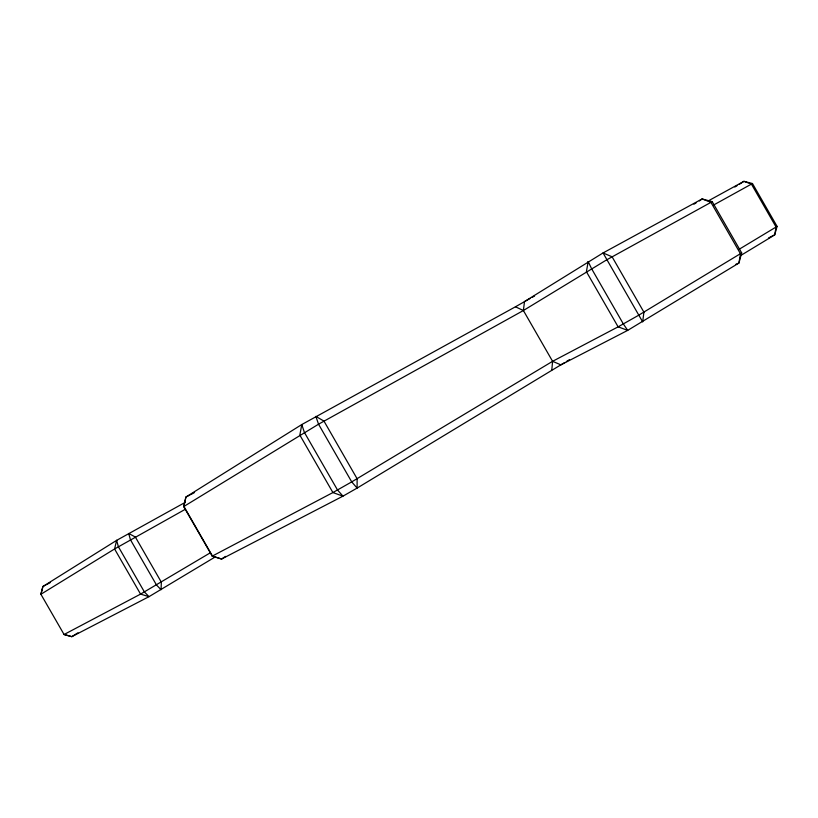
<?xml version="1.0" encoding="UTF-8"?>
<svg xmlns="http://www.w3.org/2000/svg" width="818" height="818" viewBox="0 0 818 818"><rect width="100%" height="100%" fill="white"/><g stroke="black" fill="none" stroke-linecap="round" stroke-linejoin="round"><path stroke-width="1.23" d="M551.802 370.043L552.59 361.321L523.387 310.523L515.452 306.791L301.791 424.542L185.921 497.017L183.692 506.587L212.21 556.148L221.606 559.031L342.967 496.148L357.108 488.09L564.154 362.875M183.692 506.587L318.539 424.205L523.387 310.523L524.502 301.556L603.05 252.946L702.1 198.948L712.222 201.657L741.681 252.936L738.92 263.048L627.703 330.37L560.892 364.859L552.59 361.321L351.72 481.884L332.906 492.559L212.21 556.148M708.276 200.901L743.91 181.33L752.468 183.529L777.1 226.412L774.687 234.919L741.006 255.339M699.359 200.952L702.1 198.948L710.903 202.302L740.474 253.774L738.92 263.048L735.781 264.357M741.681 252.936L638.367 315.411L618.111 326.842L552.59 361.321M225.553 556.404L221.606 559.031L212.516 556.128L183.876 506.362L185.921 497.017L190.154 494.9M777.1 226.412L739.063 249.326M523.387 310.523L606.506 259.95L712.222 201.657M515.452 306.791L530.084 298.488M215.185 556.956L149.019 596.649L71.8 636.67L64.07 634.502L40.9 594.257L42.914 586.486L116.626 540.371L185.226 502.354M566.332 361.556L569.594 359.572M734.809 187.025L736.998 185.717M739.186 184.408L743.91 181.33L751.394 184.07L776.098 227.077L774.687 234.919L772.99 235.564M210.492 552.692L140.563 594.113L64.07 634.502L71.8 636.67L77.955 632.795M693.92 204.203L696.098 202.905M191.218 494.369L194.541 492.497M47.096 584.318L50.44 582.447M713.613 205.021L752.468 183.529M185.461 509.195L114.581 548.96L40.9 594.257L42.914 586.486L46.053 584.86M532.313 297.271L534.543 296.044M768.511 238.018L771.865 236.177M357.108 478.734L357.108 488.09L351.72 481.884L318.539 424.205L315.86 416.393L323.979 421.117L357.108 478.734M161.34 582.181L161.064 589.737L156.504 585.013L130.471 539.778L128.661 533.448L135.348 537.017L161.34 582.181M643.919 312.179L642.672 321.893L603.05 252.946L612.079 256.78L643.919 312.179M588.183 261.596L586.404 271.688L618.111 326.842L627.703 330.37L623.336 323.948L591.547 268.631L588.183 261.596M301.791 424.542L299.838 435.074L332.906 492.559L342.967 496.148L337.517 489.992L304.378 432.395L301.791 424.542M116.626 540.371L114.581 548.96L140.563 594.113L149.019 596.649L144.408 591.956L118.385 546.731L116.626 540.371"/></g></svg>
